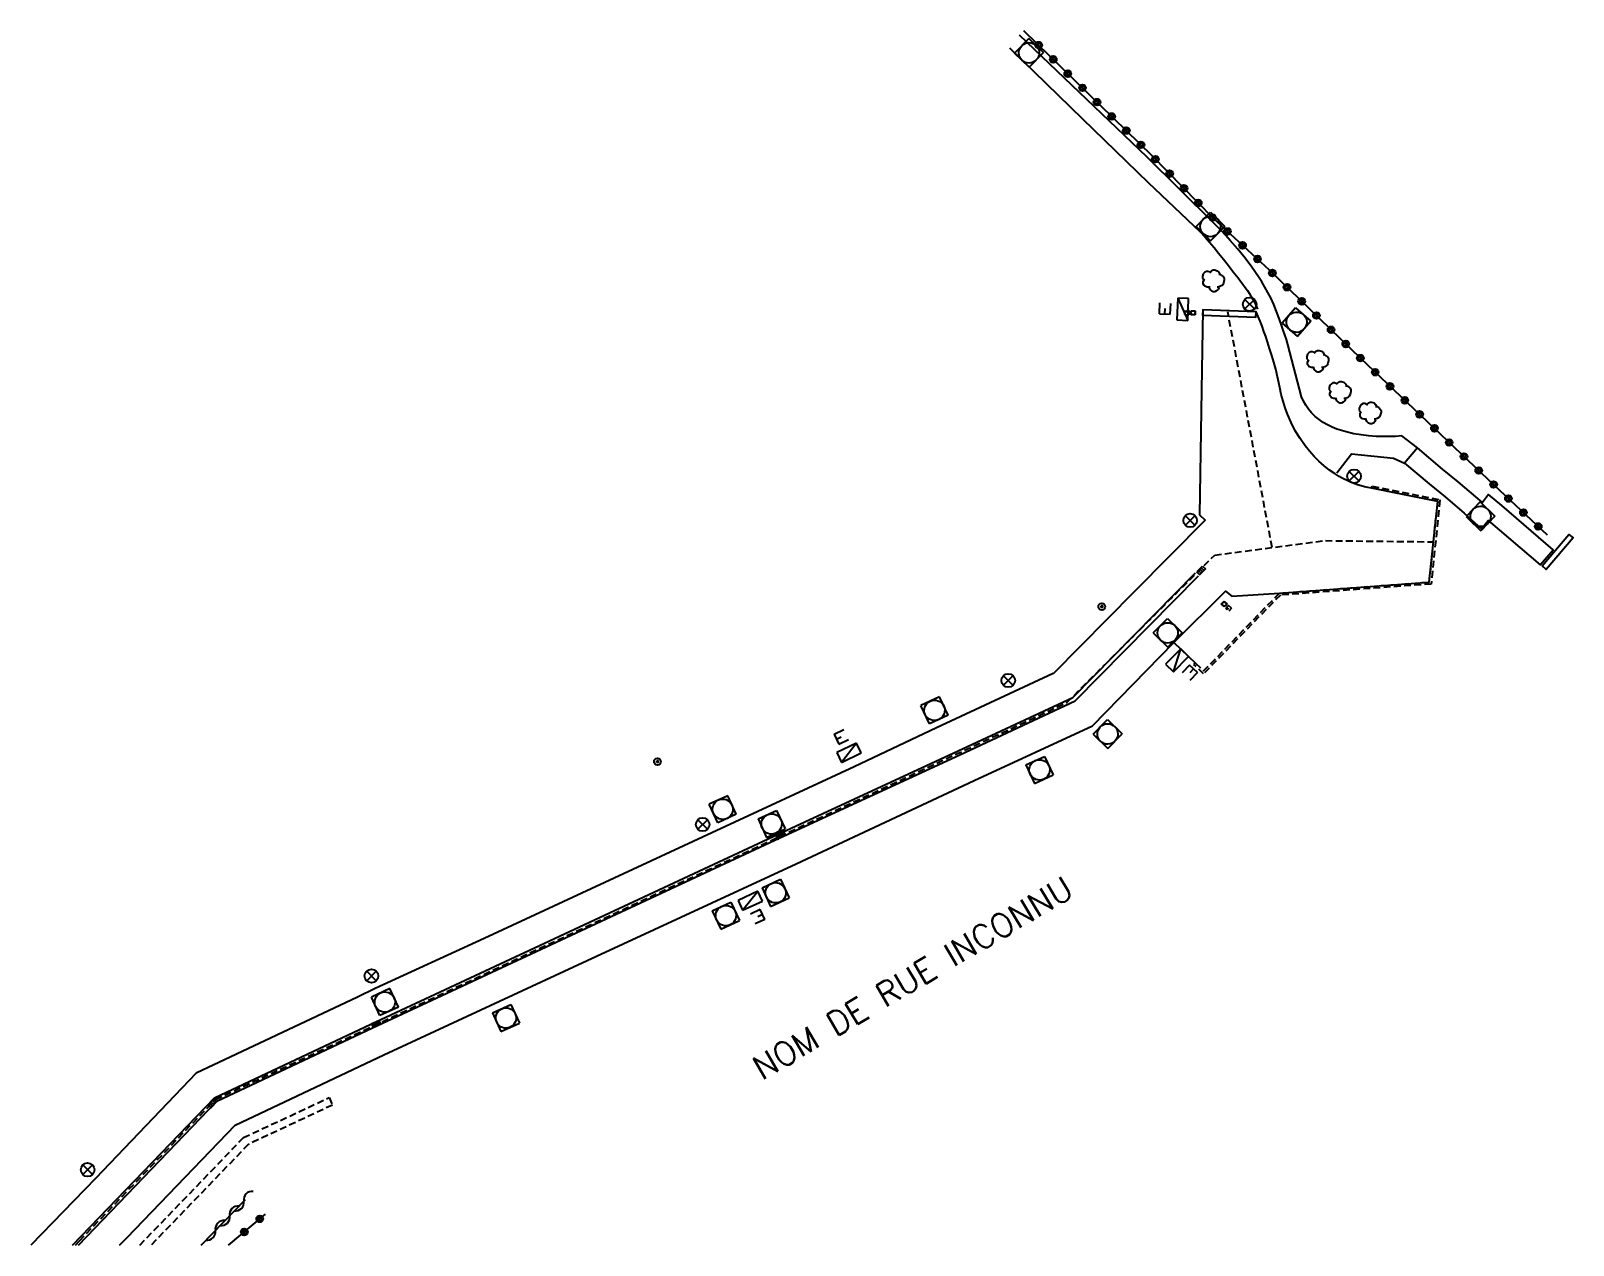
# Model space of a CAD drawing. Header units: millimetres. Extents: x 159000 to 159487, y 157000 to 157996.
# Drawn here: x 159171 to 159284.4, y 157000 to 157089.2 of the extents above; entities that cross this region are included whole.
import ezdxf
from ezdxf.enums import TextEntityAlignment as Align

# ---------------------------------------------------------------- set-up
doc = ezdxf.new("R2010")
doc.units = ezdxf.units.MM
doc.linetypes.add('DASHED', pattern=[0.75, 0.5, -0.25])
doc.layers.get('0').update_dxf_attribs({"linetype": 'CONTINUOUS'})
for name, color, linetype in [('W0001', 6, 'DASHED'), ('W0003', 5, 'CONTINUOUS'), ('W0006', 2, 'CONTINUOUS'), ('W0008', 7, 'CONTINUOUS'), ('W0014', 7, 'CONTINUOUS'), ('W0105', 7, 'CONTINUOUS'), ('W0112', 1, 'DASHED'), ('W0113', 2, 'DASHED'), ('W0300', 7, 'CONTINUOUS'), ('W0310', 3, 'CONTINUOUS'), ('W0322', 7, 'CONTINUOUS'), ('W0400', 7, 'CONTINUOUS'), ('W0411', 7, 'CONTINUOUS'), ('W0420', 7, 'CONTINUOUS'), ('W0425', 7, 'CONTINUOUS'), ('W0430', 7, 'CONTINUOUS'), ('W0469', 7, 'CONTINUOUS'), ('W0856', 7, 'CONTINUOUS'), ('W0989', 7, 'CONTINUOUS')]:
    doc.layers.add(name, color=color, linetype=linetype)
doc.styles.get("Standard").update_dxf_attribs({"font": 'romans.shx', "width": 0.85})

# ---------------------------------------------------------------- blocks, each defined once
blk = doc.blocks.new('T469')
at = {"color": 0, "linetype": 'Continuous', "flags": 128}
for points in [[(-0.35, 0.35), (0.35, -0.35)], [(-0.35, -0.35), (0.35, 0.35)]]:
    blk.add_lwpolyline(points, dxfattribs=at)
at = {"color": 0, "linetype": 'Continuous'}
blk.add_circle((0, 0), 0.5, dxfattribs=at)
blk = doc.blocks.new('T420')
for p, q in [((0.75, 0.75), (-0.75, 0.75)), ((-0.75, 0.75), (-0.75, -0.75)), ((0.75, 0.75), (0.75, -0.75)), ((0.75, -0.75), (-0.75, -0.75))]:
    blk.add_line(p, q)
blk.add_ellipse((0, 0), major_axis=(-0.53, 0.53), ratio=1, start_param=3.926991, end_param=10.210176)
blk = doc.blocks.new('T430')
at = {"flags": 128}
for points in [[(-0.4, 2.1), (0.4, 2.1)], [(-0.4, 2.1), (-0.4, 1.3)], [(-0.4, 1.7), (0, 1.7)], [(-0.4, 1.3), (0.4, 1.3)], [(0.8, 0.8), (-0.8, 0.8)], [(-0.8, 0.8), (-0.8, 0)], [(0.8, 0.8), (-0.8, 0)], [(-0.8, 0), (0.8, 0)], [(0.8, 0), (0.8, 0.8)]]:
    blk.add_lwpolyline(points, dxfattribs=at)
blk = doc.blocks.new('T400')
for p, q in [((-0.15, 0.3), (0.15, 0.3)), ((-0.15, -0.25), (-0.15, 0.3)), ((-0.15, 0.15), (0.15, 0.15)), ((-0.15, 0), (0.15, 0)), ((0.15, 0.3), (0.15, -0.25)), ((-0.15, -0.15), (0.15, -0.15)), ((-0.15, -0.25), (-0.15, -0.3)), ((-0.15, -0.3), (0.15, -0.3)), ((0.15, -0.3), (0.15, -0.25))]:
    blk.add_line(p, q)
blk = doc.blocks.new('T425')
for p, q in [((-0.15, 0.6), (0.15, 0.6)), ((-0.15, 0.6), (-0.15, 0.3)), ((-0.15, 0.3), (0.15, 0.3)), ((-0.15, 0.15), (0.15, 0.15)), ((-0.15, -0.15), (-0.15, 0.15)), ((0, 0.45), (0.15, 0.45)), ((0.15, 0.45), (0.15, 0.3)), ((0.15, 0.15), (0.15, -0.15)), ((0.15, -0.15), (-0.15, -0.15))]:
    blk.add_line(p, q)
blk.add_ellipse((0, 0), major_axis=(-0.106, 0.106), ratio=1, start_param=3.926991, end_param=10.210176)
blk = doc.blocks.new('T300')
for p, q in [((-0.8, 0.51), (-0.86, 0.34)), ((-0.86, 0.34), (-0.86, 0.17)), ((-0.86, 0.17), (-0.74, 0.06)), ((-0.69, 0.63), (-0.8, 0.51)), ((-0.8, -0.06), (-0.74, 0.06)), ((-0.74, 0.06), (-0.69, 0.11)), ((-0.57, 0.69), (-0.69, 0.63)), ((-0.46, 0.69), (-0.57, 0.69)), ((-0.29, 0.63), (-0.46, 0.69)), ((-0.29, 0.63), (-0.17, 0.74)), ((-0.23, 0.57), (-0.29, 0.63)), ((-0.17, 0.74), (-0.06, 0.8)), ((-0.06, 0.8), (0.06, 0.8)), ((0.06, 0.8), (0.23, 0.74)), ((0.23, 0.74), (0.34, 0.63)), ((0.34, 0.63), (0.4, 0.51)), ((0.46, 0.46), (0.34, 0.46)), ((0.4, 0.51), (0.4, 0.46)), ((0.57, 0.4), (0.46, 0.46)), ((0.57, 0.4), (0.69, 0.29)), ((0.69, 0.29), (0.74, 0.17)), ((0.74, 0.06), (0.69, -0.17)), ((0.74, 0.17), (0.74, 0.06)), ((-0.8, -0.17), (-0.8, -0.06)), ((-0.8, -0.23), (-0.8, -0.17)), ((-0.74, -0.34), (-0.8, -0.23)), ((-0.69, -0.4), (-0.74, -0.34)), ((-0.51, -0.46), (-0.69, -0.4)), ((-0.4, -0.46), (-0.51, -0.46)), ((-0.4, -0.46), (-0.34, -0.46)), ((-0.34, -0.46), (-0.34, -0.4)), ((-0.34, -0.51), (-0.34, -0.46)), ((-0.29, -0.63), (-0.34, -0.51)), ((-0.17, -0.74), (-0.29, -0.63)), ((-0.06, -0.8), (-0.17, -0.74)), ((0.06, -0.8), (-0.06, -0.8)), ((0.17, -0.74), (0.06, -0.8)), ((0.23, -0.69), (0.17, -0.74)), ((0.29, -0.46), (0.23, -0.46)), ((0.29, -0.63), (0.23, -0.69)), ((0.46, -0.4), (0.29, -0.46)), ((0.34, -0.51), (0.29, -0.63)), ((0.34, -0.51), (0.34, -0.46)), ((0.57, -0.34), (0.46, -0.4)), ((0.63, -0.29), (0.57, -0.34)), ((0.69, -0.17), (0.63, -0.29))]:
    blk.add_line(p, q)
blk = doc.blocks.new('T856')
for p, q in [((-0.125, 0), (0.125, 0)), ((0, 0.125), (0, -0.125))]:
    blk.add_line(p, q)
blk.add_ellipse((0, 0), major_axis=(-0.177, 0.177), ratio=1, start_param=3.9269908, end_param=10.2101761)
blk = doc.blocks.new('t310o')
at = {"color": 0, "linetype": 'Continuous'}
for centre, start, end in [((-0.5, 0.38), 216.8699, 323.1304), ((0.5, -0.37), 36.8699, 143.1303)]:
    blk.add_arc(centre, 0.625, start, end, dxfattribs=at)
blk = doc.blocks.new('t322o')
at = {"color": 0, "linetype": 'Continuous'}
for radius in [0.25, 0.15]:
    blk.add_circle((0, 0), radius, dxfattribs=at)

msp = doc.modelspace()

# ---------------------------------------------------------------- linework, layer by layer
at = {"layer": 'W0001'}
for points in [[(159262.32, 157051.26), (159259.05, 157068.59)], [(159174.34, 157000), (159174.62, 157000.32), (159184.63, 157010.71), (159247.22, 157039.87), (159258.09, 157050.71), (159266.24, 157051.77), (159274.18, 157051.68)]]:
    msp.add_lwpolyline(points, dxfattribs=at)
at = {"layer": 'W0003'}
for points in [[(159174.12, 157000), (159184.55, 157010.82), (159196.04, 157016.24), (159225.62, 157030.02), (159239.22, 157036.31), (159247.66, 157040.24), (159256.69, 157049.39)], [(159174.54, 157000), (159184.73, 157010.57), (159196.16, 157015.97), (159225.75, 157029.75), (159239.35, 157036.04), (159247.84, 157039.99), (159256.9, 157049.18)]]:
    msp.add_lwpolyline(points, dxfattribs=at)
at = {"layer": 'W0006'}
msp.add_lwpolyline([(159255.09, 157044.28), (159256.68, 157042.77)], dxfattribs=at)
at = {"layer": 'W0008'}
for points in [[(159177.57, 157000), (159178.13, 157000.57), (159186.08, 157008.81), (159197.01, 157013.98), (159212.63, 157021.24), (159227.31, 157028.01), (159240.4, 157034.15), (159249.11, 157038.16), (159255.09, 157044.28), (159258.88, 157048.06), (159259.35, 157047.68), (159262.85, 157047.91), (159273.87, 157048.72), (159274.49, 157054.64), (159269.63, 157055.63), (159269.36, 157055.68), (159269.11, 157055.73), (159268.85, 157055.79), (159268.6, 157055.87), (159268.33, 157055.96), (159268.07, 157056.06), (159267.82, 157056.18), (159267.57, 157056.3), (159267.41, 157056.39), (159267.25, 157056.48), (159267.09, 157056.57), (159266.94, 157056.67), (159266.53, 157056.95), (159266.13, 157057.27), (159265.75, 157057.6), (159265.4, 157057.96), (159265.06, 157058.34), (159264.75, 157058.73), (159264.37, 157059.28), (159264.02, 157059.84), (159263.71, 157060.44), (159263.45, 157061.05), (159263.27, 157061.53), (159263.12, 157062.02), (159262.99, 157062.51), (159262.89, 157063.01), (159262.58, 157064.37), (159262.44, 157064.88), (159262.29, 157065.38), (159262.13, 157065.88), (159261.97, 157066.38), (159261.84, 157066.76), (159261.71, 157067.14), (159261.57, 157067.52), (159261.43, 157067.89), (159261.36, 157068.06), (159261.28, 157068.24), (159261.21, 157068.41), (159261.13, 157068.58), (159257.21, 157068.73), (159257.11, 157062.82), (159256.98, 157053.67), (159257.4, 157053.27), (159252.17, 157048.01), (159246.21, 157041.99)], [(159246.22, 157042), (159237.63, 157038.01), (159231.58, 157035.15), (159221.12, 157030.29), (159204.37, 157022.52), (159196.37, 157018.86), (159195.07, 157018.23), (159183.21, 157012.63), (159175.81, 157004.9), (159171.05, 157000)]]:
    msp.add_lwpolyline(points, dxfattribs=at)
at = {"layer": 'W0014'}
for points in [[(159273, 157058.59), (159271.86, 157059.46), (159271.39, 157059.43), (159270.92, 157059.41), (159270.44, 157059.41), (159269.97, 157059.43), (159269.41, 157059.47), (159268.86, 157059.53), (159268.31, 157059.62), (159267.77, 157059.75), (159267.41, 157059.85), (159267.06, 157059.97), (159266.72, 157060.11), (159266.38, 157060.27), (159266.07, 157060.46), (159265.77, 157060.67), (159265.48, 157060.9), (159265.22, 157061.15), (159264.99, 157061.42), (159264.79, 157061.71), (159264.62, 157062.02), (159264.47, 157062.34), (159263.48, 157066.19), (159263.36, 157066.54), (159263.25, 157066.89), (159263.13, 157067.24), (159263.01, 157067.59), (159262.83, 157068.1), (159262.63, 157068.61), (159262.43, 157069.11), (159262.21, 157069.61), (159262, 157070), (159261.78, 157070.39), (159261.55, 157070.78), (159261.31, 157071.16), (159260.83, 157071.85), (159260.32, 157072.53), (159259.79, 157073.19), (159259.24, 157073.83), (159258.91, 157074.2), (159258.57, 157074.55), (159258.23, 157074.91), (159257.88, 157075.25), (159253.1, 157079.98), (159243.75, 157088.9)], [(159243.01, 157087.97), (159248.36, 157082.77), (159253.21, 157078.08), (159257.02, 157074.47), (159257.37, 157074.09), (159257.71, 157073.7), (159258.05, 157073.3), (159258.38, 157072.9), (159258.75, 157072.45), (159259.1, 157071.99), (159259.46, 157071.53), (159259.81, 157071.07), (159259.98, 157070.84), (159260.16, 157070.61), (159260.33, 157070.38), (159260.5, 157070.15), (159260.63, 157069.95), (159260.76, 157069.74), (159260.88, 157069.53), (159261, 157069.31), (159261.07, 157069.18), (159261.13, 157069.04), (159261.19, 157068.91), (159261.25, 157068.77)], [(159267.06, 157056.74), (159268.16, 157058.15), (159271.23, 157057.82), (159272.05, 157057.46)]]:
    msp.add_lwpolyline(points, dxfattribs=at)
at = {"layer": 'W0105'}
msp.add_lwpolyline([(159273, 157058.59), (159272.05, 157057.46), (159273.86, 157055.93), (159275.03, 157054.98), (159276.43, 157053.78), (159277.71, 157052.63), (159278.2, 157053.24), (159282.02, 157049.98), (159282.98, 157051.09), (159279.21, 157054.34), (159278.23, 157055.15), (159277.79, 157054.56), (159276, 157056.08), (159274.83, 157057.03)], close=True, dxfattribs=at)
at = {"layer": 'W0112'}
msp.add_lwpolyline([(159179.06, 157000), (159186.68, 157007.9), (159192.97, 157010.84), (159193.22, 157010.29), (159187.03, 157007.4), (159179.9, 157000)], dxfattribs=at)
at = {"layer": 'W0113'}
msp.add_lwpolyline([(159256.68, 157042.77), (159257.27, 157042.19), (159262.85, 157047.91), (159273.87, 157048.72), (159274.49, 157054.64), (159269.63, 157055.63), (159269.66, 157055.78), (159274.65, 157054.76), (159274.01, 157048.58), (159262.92, 157047.77), (159257.27, 157041.98), (159256.57, 157042.67)], close=True, dxfattribs=at)
at = {"layer": 'W0310'}
msp.add_lwpolyline([(159183.58, 157000), (159186.83, 157003.35)], dxfattribs=at)
at = {"layer": 'W0322'}
for points in [[(159282.56, 157052.17), (159278.66, 157055.83), (159268.84, 157065.14), (159262.11, 157071.65), (159257.97, 157075.47), (159253.5, 157080.04), (159244.07, 157089.23)], [(159185.59, 157000), (159188.3, 157002.28)]]:
    msp.add_lwpolyline(points, dxfattribs=at)
at = {"layer": 'W0411'}
for points in [[(159261.13, 157068.58), (159257.21, 157068.73), (159257.19, 157068.33), (159261.11, 157068.18)], [(159282.16, 157049.91), (159284.14, 157052.23), (159284.45, 157051.97), (159282.47, 157049.65)]]:
    msp.add_lwpolyline(points, close=True, dxfattribs=at)

# ---------------------------------------------------------------- block references
at = {"layer": 'W0300'}
for p in [(159258.05, 157070.86), (159265.72, 157064.95), (159267.36, 157062.67), (159269.58, 157061.15)]:
    msp.add_blockref('T300', p, dxfattribs=at)
at = {"layer": 'W0310', "rotation": 45.78824675728254}
for p in [(159186.71, 157003.23), (159185.67, 157002.15), (159184.62, 157001.08)]:
    msp.add_blockref('t310o', p, dxfattribs=at)
at = {"layer": 'W0322'}
for p, rotation in [((159245.15, 157088.18), 135.729828310612), ((159246.22, 157087.13), 135.729828310612), ((159247.29, 157086.08), 135.729828310612), ((159248.37, 157085.04), 135.729828310612), ((159249.44, 157083.99), 135.729828310612), ((159250.52, 157082.94), 135.729828310612), ((159251.59, 157081.9), 135.729828310612), ((159252.67, 157080.85), 135.729828310612), ((159253.73, 157079.8), 134.4179348128127), ((159254.78, 157078.73), 134.4179348128127), ((159255.83, 157077.65), 134.4179348128127), ((159256.88, 157076.58), 134.4179348128127), ((159257.93, 157075.51), 134.4179348128127), ((159259.03, 157074.49), 137.2894977783208), ((159260.14, 157073.47), 137.2894977783208), ((159261.24, 157072.46), 137.2894977783208), ((159262.33, 157071.43), 135.9492726083606), ((159263.41, 157070.39), 135.9492726083606), ((159264.49, 157069.35), 135.9492726083606), ((159265.57, 157068.31), 135.9492726083606), ((159266.65, 157067.26), 135.9492726083606), ((159267.73, 157066.22), 135.9492726083606), ((159268.8, 157065.18), 135.9492726083606), ((159269.89, 157064.14), 136.5308705722267), ((159270.98, 157063.11), 136.5308705722267), ((159272.07, 157062.08), 136.5308705722267), ((159273.16, 157061.05), 136.5308705722267), ((159274.25, 157060.02), 136.5308705722267), ((159275.33, 157058.98), 136.5308705722267), ((159276.42, 157057.95), 136.5308705722267), ((159277.51, 157056.92), 136.5308705722267), ((159278.6, 157055.89), 136.5308705722267), ((159279.69, 157054.86), 136.7853946104382), ((159280.79, 157053.83), 136.7853946104382), ((159281.88, 157052.81), 136.7853946104382), ((159187.88, 157001.93), 40.14846299571071), ((159186.74, 157000.97), 40.14846299571071)]:
    msp.add_blockref('t322o', p, dxfattribs=dict(at, rotation=rotation))
at = {"layer": 'W0400'}
for p, rotation in [((159257.09, 157049.58), 316.5334541144513), ((159226.17, 157030.11), 296.4637788819595), ((159196.42, 157016.25), 294.8774622012577), ((159184.39, 157010.43), 316.0418864579278)]:
    msp.add_blockref('T400', p, dxfattribs=dict(at, rotation=rotation))
at = {"layer": 'W0420'}
for p, rotation in [((159244.44, 157087.61), 315.7598042751017), ((159257.78, 157074.85), 134.7179676455525), ((159264.11, 157067.82), 49.28796816575083), ((159277.64, 157053.55), 46.01981338781023), ((159254.64, 157044.99), 135.4494112798383), ((159237.49, 157039.3), 295.0306408460293), ((159250.22, 157037.56), 135.7886052305418), ((159245.21, 157034.92), 114.6187234176413), ((159221.92, 157032.03), 295.036449831162), ((159225.51, 157030.95), 114.973431822776), ((159225.81, 157025.89), 114.6616081940125), ((159222.15, 157024.21), 114.8397719375033), ((159197.08, 157017.86), 294.9034803709162), ((159205.98, 157016.69), 114.630913309893)]:
    msp.add_blockref('T420', p, dxfattribs=dict(at, rotation=rotation))
at = {"layer": 'W0425'}
for p, rotation in [((159256.5, 157068.51), 88.26264501938465), ((159258.79, 157047.11), 226.652214270788)]:
    msp.add_blockref('T425', p, dxfattribs=dict(at, rotation=rotation))
at = {"layer": 'W0430'}
for p, rotation in [((159256.14, 157068.75), 87.79456594980776), ((159255.04, 157043.25), 225.608371589596), ((159231.37, 157035.82), 25.64633544936676), ((159223.77, 157025.67), 205.034555441663)]:
    msp.add_blockref('T430', p, dxfattribs=dict(at, rotation=rotation))
at = {"layer": 'W0469'}
for p in [(159260.66, 157069.14), (159268.34, 157056.5), (159256.29, 157053.25), (159242.91, 157041.49), (159220.44, 157030.91), (159196.09, 157019.78), (159175.22, 157005.54)]:
    msp.add_blockref('T469', p, dxfattribs=at)
at = {"layer": 'W0856'}
for p in [(159249.79, 157046.92), (159217.12, 157035.53)]:
    msp.add_blockref('T856', p, dxfattribs=at)

# ---------------------------------------------------------------- texts
at = {"layer": 'W0989'}
msp.add_text('NOM DE RUE INCONNU', height=1.75, rotation=30.5749, dxfattribs=at).set_placement((159224.36, 157012.83), align=Align.MIDDLE_LEFT)

doc.saveas('drawing.dxf')
